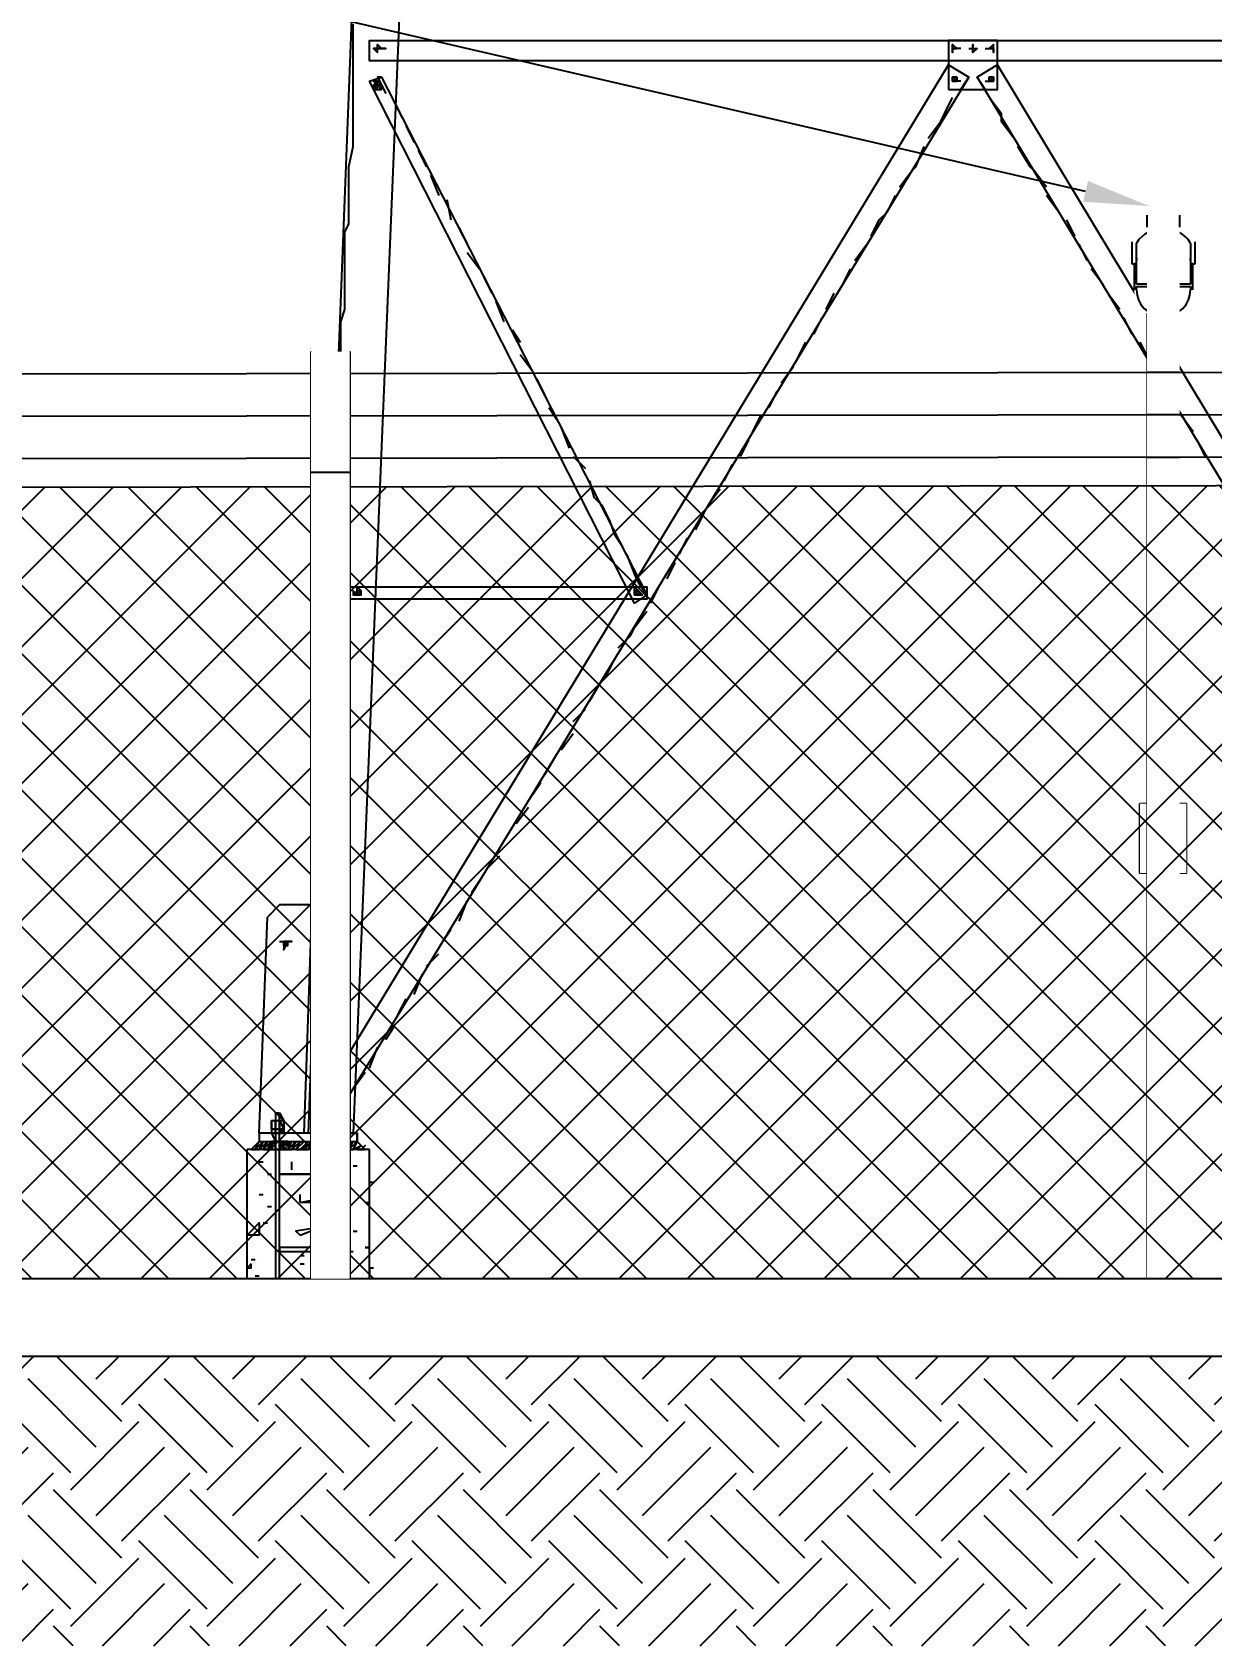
# Model space of a CAD drawing. Header units: inches. Extents: x -7660 to 802, y -193 to 3.
# Drawn here: x 296.779 to 299.832, y -164.681 to -160.504 of the extents above; entities that cross this region are included whole.
import ezdxf
from ezdxf import colors
from ezdxf.entities.mleader import LeaderData, LeaderLine
from ezdxf.math import Vec2, Vec3

# ---------------------------------------------------------------- set-up
doc = ezdxf.new("R2010")
doc.units = ezdxf.units.IN
doc.header["$MEASUREMENT"] = 0
doc.set_wipeout_variables(frame=1)
for name, color, linetype in [('0 A INSTALAR', 10, 'Continuous'), ('0-A INSTALAR', 10, 'Continuous'), ('CIV-EXISTENTE', 252, 'Continuous')]:
    doc.layers.add(name, color=color, linetype=linetype)
doc.styles.add('cerca', font='romans.shx', dxfattribs={"height": 1})
doc.styles.get("Standard").update_dxf_attribs({"font": 'arial.ttf'})
doc.linetypes.add('CERCA3', pattern='A,0.5,0.05,["X",cerca,S=0.1,R=0,X=-0.1,Y=-0.05],0.1', length=0.65)

# ---------------------------------------------------------------- blocks, each defined once
blk = doc.blocks.new('EV corte baixo')
at = {"linetype": 'Continuous', "lineweight": -3}
for points in [[(42783.1527, 9149.4758), (42783.1421, 9149.4863), (42783.1421, 9149.4758)], [(42783.1527, 9149.4863), (42783.1527, 9149.4758), (42783.1421, 9149.4863)]]:
    blk.add_hatch(color=256, dxfattribs=at).paths.add_polyline_path(points)
for points in [[(42783.216, 9149.0534), (42783.216, 9149.254), (42783.2266, 9149.2752), (42783.2266, 9149.4019), (42783.2371, 9149.4335), (42783.2371, 9149.6447), (42783.2371, 9149.6975), (42783.2371, 9149.7925), (42783.2477, 9149.8453), (42783.2477, 9150.0142), (42783.2582, 9150.067), (42783.2582, 9150.162), (42783.2688, 9150.2148), (42783.2688, 9150.3838), (42783.2688, 9150.4365), (42783.2688, 9150.5316), (42783.2793, 9150.5738), (42783.2793, 9150.6794), (42783.2899, 9150.7322), (42783.2899, 9150.9539), (42783.2899, 9150.975), (42783.2899, 9151.0911), (42783.3005, 9151.1228), (42783.3005, 9151.3234), (42783.311, 9151.3445), (42783.311, 9151.4924), (42783.3216, 9151.5451), (42783.3216, 9151.7141), (42783.3216, 9151.7669), (42783.3216, 9151.8619)], [(42783.3849, 9153.604), (42783.2054, 9148.9901)], [(42783.3849, 9153.604), (42783.5116, 9153.5934), (42783.3216, 9148.9901)], [(42783.3638, 9151.8197), (42786.4784, 9151.8197), (42786.4784, 9151.7669), (42783.3638, 9151.7669), (42783.3638, 9151.8197), (42786.4784, 9151.8197)], [(42783.406, 9151.7985), (42783.3744, 9151.7985), (42783.3849, 9151.788), (42783.3849, 9151.8091), (42783.3955, 9151.7985), (42783.3955, 9151.7985), (42783.3849, 9151.7985), (42783.3955, 9151.7985), (42783.3849, 9151.7985), (42783.3849, 9151.7985), (42783.3955, 9151.7985), (42783.3849, 9151.7985), (42783.406, 9151.7985), (42783.3955, 9151.7985), (42783.3849, 9151.7985), (42783.3744, 9151.7985), (42783.406, 9151.7985)], [(42784.8631, 9151.693), (42784.9898, 9151.693), (42784.9898, 9151.8197), (42784.8631, 9151.8197), (42784.8631, 9151.693)], [(42784.8947, 9151.7985), (42784.8736, 9151.7985), (42784.8736, 9151.788), (42784.8736, 9151.8091), (42784.8842, 9151.7985), (42784.8842, 9151.7985), (42784.8736, 9151.7985), (42784.8736, 9151.7985), (42784.8736, 9151.7985), (42784.8736, 9151.7985), (42784.8842, 9151.7985), (42784.8842, 9151.7985), (42784.8736, 9151.7985), (42784.8736, 9151.7985), (42784.8842, 9151.7985)], [(42784.9158, 9151.7985), (42784.937, 9151.7985), (42784.9264, 9151.788), (42784.9264, 9151.8091), (42784.9264, 9151.7985), (42784.9264, 9151.7985), (42784.9264, 9151.7985), (42784.9264, 9151.7985), (42784.9264, 9151.7985), (42784.9264, 9151.7985), (42784.9264, 9151.7985), (42784.9264, 9151.7985), (42784.9264, 9151.7985), (42784.9264, 9151.7985), (42784.9264, 9151.7985), (42784.9264, 9151.7985), (42784.9264, 9151.7985), (42784.9264, 9151.7985)], [(42784.9581, 9151.7985), (42784.9792, 9151.7985), (42784.9792, 9151.788), (42784.9792, 9151.8091), (42784.9686, 9151.7985), (42784.9686, 9151.7985), (42784.9792, 9151.7985), (42784.9686, 9151.7985), (42784.9792, 9151.7985), (42784.9792, 9151.7985), (42784.9792, 9151.7985), (42784.9792, 9151.7985), (42784.9686, 9151.7985), (42784.9792, 9151.7985), (42784.9686, 9151.7985), (42784.9686, 9151.7985), (42784.9792, 9151.7985), (42784.9792, 9151.7985), (42784.9686, 9151.7985)], [(42783.2371, 9149.0746), (42784.8631, 9151.7563), (42784.9158, 9151.7246), (42783.2899, 9149.0534), (42783.2371, 9149.0746)], [(42786.6051, 9149.0746), (42784.9898, 9151.7563), (42784.937, 9151.7246), (42786.5523, 9149.0534), (42786.6051, 9149.0746)], [(42783.3955, 9151.7246), (42784.0818, 9150.3838), (42784.0501, 9150.3626), (42783.3638, 9151.7141), (42783.3955, 9151.7246), (42783.3849, 9151.7246), (42783.406, 9151.6824)], [(42783.3955, 9151.7035), (42783.3744, 9151.7035), (42783.3849, 9151.693), (42783.3849, 9151.7141), (42783.3955, 9151.7035), (42783.3849, 9151.7035), (42783.3849, 9151.7141), (42783.3744, 9151.7141), (42783.3849, 9151.7035), (42783.3744, 9151.7035), (42783.3744, 9151.693), (42783.3744, 9151.7035), (42783.3849, 9151.693), (42783.3744, 9151.693), (42783.3849, 9151.693), (42783.3849, 9151.7035), (42783.3955, 9151.693), (42783.3955, 9151.7035), (42783.3849, 9151.7141), (42783.3744, 9151.7035), (42783.3744, 9151.693), (42783.3955, 9151.693), (42783.3955, 9151.7035)], [(42784.8947, 9151.7141), (42784.8736, 9151.7141), (42784.8736, 9151.7141), (42784.8736, 9151.7246), (42784.8842, 9151.7246), (42784.8842, 9151.7141), (42784.8736, 9151.7246), (42784.8736, 9151.7141), (42784.8736, 9151.7246), (42784.8736, 9151.7141), (42784.8736, 9151.7141), (42784.8842, 9151.7141), (42784.8842, 9151.7246), (42784.8736, 9151.7246), (42784.8736, 9151.7141), (42784.8736, 9151.7141), (42784.8842, 9151.7141), (42784.8842, 9151.7141)], [(42784.8947, 9151.693), (42784.9158, 9151.7246)], [(42784.9581, 9151.693), (42784.937, 9151.7246)], [(42784.9581, 9151.7141), (42784.9792, 9151.7141), (42784.9792, 9151.7141), (42784.9792, 9151.7246), (42784.9686, 9151.7246), (42784.9686, 9151.7141), (42784.9792, 9151.7246), (42784.9686, 9151.7246), (42784.9792, 9151.7246), (42784.9792, 9151.7141), (42784.9792, 9151.7246), (42784.9792, 9151.7141), (42784.9686, 9151.7141), (42784.9792, 9151.7141), (42784.9686, 9151.7141), (42784.9686, 9151.7246), (42784.9792, 9151.7246), (42784.9792, 9151.7141), (42784.9686, 9151.7141), (42784.9686, 9151.7141)], [(42784.8103, 9151.5663), (42784.8419, 9151.6085), (42784.8525, 9151.6296), (42784.8736, 9151.6718)], [(42785.032, 9151.5663), (42785.0003, 9151.6085), (42785.0003, 9151.6296), (42784.9686, 9151.6718)], [(42783.4272, 9151.6613), (42783.4483, 9151.6191)], [(42783.4588, 9151.5979), (42783.48, 9151.5557)], [(42784.7364, 9151.4396), (42784.768, 9151.4818), (42784.7786, 9151.4924), (42784.7997, 9151.5451)], [(42785.1165, 9151.4396), (42785.0848, 9151.4818), (42785.0742, 9151.4924), (42785.0425, 9151.5451)], [(42783.4905, 9151.5346), (42783.5116, 9151.4924)], [(42783.5222, 9151.4712), (42783.5433, 9151.4184)], [(42783.5644, 9151.4079), (42783.575, 9151.3551)], [(42784.6625, 9151.3129), (42784.6836, 9151.3551), (42784.7047, 9151.3762), (42784.7258, 9151.4184)], [(42785.1481, 9151.3762), (42785.1165, 9151.4184)], [(42785.1904, 9151.3129), (42785.1692, 9151.3551)], [(42783.5961, 9151.334), (42783.6172, 9151.2918)], [(42783.6172, 9151.2706), (42783.6489, 9151.2284)], [(42784.6202, 9151.2495), (42784.6519, 9151.2918)], [(42785.222, 9151.2495), (42785.2009, 9151.2918)], [(42784.5885, 9151.1862), (42784.6097, 9151.2284)], [(42785.2643, 9151.1862), (42785.2326, 9151.2284)], [(42783.6594, 9151.2073), (42783.6806, 9151.1651)], [(42783.6911, 9151.1439), (42783.7122, 9151.0911)], [(42784.5463, 9151.1228), (42784.5674, 9151.1651)], [(42785.3065, 9151.1228), (42785.2748, 9151.1651)], [(42784.5146, 9151.0595), (42784.5358, 9151.1017)], [(42785.3382, 9151.0595), (42785.3171, 9151.1017)], [(42783.7333, 9151.07), (42783.7545, 9151.0384)], [(42783.7545, 9151.0067), (42783.7861, 9150.9644)], [(42784.4724, 9150.9961), (42784.4935, 9151.0384)], [(42785.3804, 9150.9961), (42785.3593, 9151.0384)], [(42784.4302, 9150.9328), (42784.4619, 9150.975)], [(42785.4121, 9150.9328), (42785.391, 9150.975)], [(42783.7967, 9150.9433), (42783.8178, 9150.9011)], [(42784.3985, 9150.8694), (42784.4196, 9150.9117)], [(42785.4543, 9150.8694), (42785.4332, 9150.9117)], [(42783.8284, 9150.8694), (42783.8495, 9150.8378)], [(42784.3563, 9150.8061), (42784.3774, 9150.8483)], [(42785.4965, 9150.8061), (42785.4649, 9150.8483)], [(42783.86, 9150.8166), (42783.8812, 9150.7638)], [(42784.3246, 9150.7427), (42784.3457, 9150.785)], [(42785.5282, 9150.7427), (42785.5071, 9150.785)], [(42783.8917, 9150.7427), (42783.9234, 9150.7111)], [(42784.2824, 9150.6794), (42784.3035, 9150.7216)], [(42783.9339, 9150.6794), (42783.9445, 9150.6371), (42783.9656, 9150.616), (42783.9867, 9150.5738), (42783.9973, 9150.5421), (42784.0184, 9150.5105)], [(42784.2401, 9150.616), (42784.2718, 9150.6583)], [(42784.2085, 9150.5527), (42784.2296, 9150.5949)], [(42784.1662, 9150.4893), (42784.1873, 9150.5316)], [(42784.029, 9150.4893), (42784.0501, 9150.4365), (42784.0606, 9150.4154), (42784.0818, 9150.3838)], [(42784.1346, 9150.426), (42784.1557, 9150.4682)], [(42783.311, 9150.4049), (42784.0818, 9150.4049), (42784.0818, 9150.3732), (42783.311, 9150.3732), (42783.311, 9150.4049), (42783.311, 9150.4049), (42784.0818, 9150.4049)], [(42783.3427, 9150.3838), (42783.3216, 9150.3838), (42783.3321, 9150.3838), (42783.3321, 9150.4049), (42783.3427, 9150.3943), (42783.3321, 9150.3838), (42783.3321, 9150.3943), (42783.3321, 9150.3838), (42783.3216, 9150.3943), (42783.3216, 9150.3838), (42783.3427, 9150.3838), (42783.3427, 9150.3943), (42783.3321, 9150.3943), (42783.3216, 9150.3838), (42783.3427, 9150.3838)], [(42784.0501, 9150.3838), (42784.0712, 9150.3838), (42784.0501, 9150.3838), (42784.0501, 9150.4049), (42784.0606, 9150.3943), (42784.0606, 9150.3838), (42784.0501, 9150.3943), (42784.0606, 9150.3943), (42784.0501, 9150.3943), (42784.0501, 9150.3838), (42784.0501, 9150.3943), (42784.0501, 9150.3838), (42784.0606, 9150.3838), (42784.0501, 9150.3838), (42784.0712, 9150.3838), (42784.0606, 9150.3943), (42784.0501, 9150.3943), (42784.0501, 9150.3838), (42784.0712, 9150.3838)], [(42784.0923, 9150.3626), (42784.1134, 9150.4049)], [(42784.0079, 9150.2465), (42784.0395, 9150.2782), (42784.0501, 9150.2993), (42784.0818, 9150.3415)], [(42783.9339, 9150.1092), (42783.9656, 9150.162), (42783.9762, 9150.1726), (42783.9973, 9150.2148)], [(42783.8917, 9150.0565), (42783.9234, 9150.0881)], [(42783.86, 9149.9825), (42783.8917, 9150.0248)], [(42783.8178, 9149.9192), (42783.8495, 9149.972)], [(42783.7861, 9149.8664), (42783.8073, 9149.8981)], [(42783.7439, 9149.7925), (42783.7756, 9149.8347)], [(42783.7017, 9149.7292), (42783.7333, 9149.7819)], [(42783.67, 9149.6764), (42783.7017, 9149.708)], [(42783.6278, 9149.613), (42783.6489, 9149.6447)], [(42783.2266, 9149.5813), (42783.2054, 9148.9901), (42783.0787, 9148.9901), (42783.0999, 9149.5497)], [(42783.1315, 9149.5813), (42783.0999, 9149.5497)], [(42783.1949, 9148.9901), (42783.216, 9149.5813), (42783.2266, 9149.5813), (42783.1315, 9149.5813)], [(42783.5961, 9149.5391), (42783.6172, 9149.5919)], [(42783.5539, 9149.4863), (42783.575, 9149.518)], [(42783.1315, 9149.4863), (42783.1632, 9149.4863), (42783.1421, 9149.4863), (42783.1421, 9149.4652), (42783.1527, 9149.4863), (42783.1527, 9149.4863), (42783.1421, 9149.4863), (42783.1421, 9149.4758), (42783.1527, 9149.4758), (42783.1527, 9149.4863)], [(42783.1421, 9149.4863), (42783.1421, 9149.4863), (42783.1421, 9149.4863)], [(42783.1421, 9149.4863), (42783.1421, 9149.4863), (42783.1421, 9149.4863)], [(42783.1421, 9149.4863), (42783.1421, 9149.4758), (42783.1421, 9149.4863)], [(42783.1421, 9149.4758), (42783.1421, 9149.4863), (42783.1421, 9149.4758)], [(42783.1421, 9149.4758), (42783.1527, 9149.4758), (42783.1421, 9149.4863), (42783.1421, 9149.4758)], [(42783.1527, 9149.4758), (42783.1527, 9149.4863), (42783.1421, 9149.4863), (42783.1527, 9149.4758)], [(42783.5116, 9149.423), (42783.5433, 9149.4546)], [(42783.48, 9149.3491), (42783.5011, 9149.4019)], [(42783.4377, 9149.2963), (42783.4588, 9149.3385)], [(42783.406, 9149.2329), (42783.4272, 9149.2646)], [(42783.3638, 9149.159), (42783.3849, 9149.2118)], [(42783.3216, 9149.1062), (42783.3533, 9149.1485)], [(42783.2899, 9149.0746), (42783.2688, 9149.0746), (42783.2793, 9149.0957), (42783.2793, 9149.0746), (42783.2899, 9149.0746), (42783.2793, 9149.0851), (42783.2899, 9149.0851), (42783.2793, 9149.0851), (42783.2793, 9149.0746), (42783.2688, 9149.0746), (42783.2899, 9149.0746), (42783.2899, 9149.0851), (42783.2793, 9149.0851), (42783.2688, 9149.0746), (42783.2793, 9149.0746), (42783.2793, 9149.0746), (42783.2899, 9149.0746)], [(42783.2688, 9149.0746), (42783.2899, 9149.0746), (42783.2793, 9149.0957), (42783.2793, 9149.0746), (42783.2899, 9149.0746), (42783.2793, 9149.0851), (42783.2899, 9149.0851), (42783.2793, 9149.0851), (42783.2793, 9149.0746), (42783.2688, 9149.0746), (42783.2899, 9149.0746), (42783.2899, 9149.0851), (42783.2793, 9149.0851), (42783.2688, 9149.0746), (42783.2793, 9149.0746), (42783.2793, 9149.0746), (42783.2899, 9149.0746)], [(42783.1315, 9149.0429), (42783.1421, 9149.0218), (42783.121, 9149.0218), (42783.121, 9149.0006), (42783.1315, 9149.0006), (42783.1315, 9149.0218), (42783.121, 9149.0218), (42783.121, 9149.0006), (42783.1315, 9149.0006), (42783.1315, 9149.0218), (42783.1421, 9149.0006), (42783.121, 9149.0006), (42783.1421, 9149.0006), (42783.1315, 9148.9901), (42783.121, 9148.9901), (42783.121, 9149.0006), (42783.1315, 9149.0006), (42783.121, 9149.0006), (42783.121, 9148.9901), (42783.1315, 9148.9901), (42783.1315, 9149.0006), (42783.1421, 9148.9901), (42783.121, 9148.9901)], [(42783.121, 9149.0429), (42783.121, 9148.5361), (42783.1315, 9148.5361), (42783.1315, 9149.0429)], [(42783.121, 9149.0429), (42783.1315, 9149.0429)], [(42783.2899, 9149.0429), (42783.2899, 9149.0218), (42783.2688, 9149.0218)], [(42783.2899, 9149.0429), (42783.2899, 9148.5361), (42783.2688, 9148.5361), (42783.2688, 9149.0429)], [(42783.3005, 9148.9901), (42783.2899, 9148.9901), (42783.2899, 9149.0429), (42783.2688, 9149.0429), (42783.2688, 9148.9901)], [(42783.2688, 9149.0429), (42783.2899, 9149.0429)], [(42783.2688, 9148.9901), (42783.2899, 9148.9901), (42783.2899, 9149.0429), (42783.2688, 9149.0429), (42783.2688, 9148.9901)], [(42783.311, 9149.0746), (42783.2899, 9149.0534)], [(42783.1104, 9149.0006), (42783.1104, 9149.0218), (42783.1104, 9148.9901), (42783.121, 9148.969), (42783.1104, 9148.969), (42783.1104, 9148.9479), (42783.121, 9148.9479)], [(42783.121, 9149.0006), (42783.1104, 9149.0006), (42783.121, 9149.0006), (42783.121, 9149.0218), (42783.1104, 9149.0218), (42783.1104, 9148.9901), (42783.121, 9148.9901), (42783.121, 9149.0006), (42783.1104, 9149.0006)], [(42783.1421, 9149.0006), (42783.1315, 9149.0006), (42783.1421, 9149.0006), (42783.1421, 9149.0218), (42783.1315, 9149.0218), (42783.1315, 9148.9901), (42783.1421, 9148.9901), (42783.1421, 9149.0006), (42783.1315, 9149.0006), (42783.1421, 9148.9901), (42783.1104, 9148.9901), (42783.1421, 9148.9901)], [(42783.1421, 9149.0006), (42783.1421, 9149.0218), (42783.1421, 9148.9901)], [(42783.216, 9149.0323), (42783.216, 9148.9901)], [(42783.2688, 9149.0006), (42783.2688, 9149.0218), (42783.2688, 9148.9901), (42783.2688, 9149.0006), (42783.2688, 9148.9901), (42783.2899, 9148.9901), (42783.2371, 9148.9901)], [(42783.2688, 9149.0006), (42783.2688, 9149.0218), (42783.2688, 9148.9901)], [(42783.2899, 9149.0218), (42783.2899, 9149.0218), (42783.2688, 9149.0218), (42783.2899, 9149.0218), (42783.2899, 9149.0006), (42783.2688, 9149.0006), (42783.2688, 9149.0218), (42783.2899, 9149.0218), (42783.2899, 9149.0006), (42783.2688, 9149.0006), (42783.2899, 9149.0006), (42783.2899, 9148.9901), (42783.2899, 9148.9901), (42783.2688, 9148.9901)], [(42783.2899, 9149.0006), (42783.2899, 9149.0006), (42783.2688, 9149.0006)], [(42783.2899, 9149.0006), (42783.2688, 9149.0006), (42783.2899, 9149.0006), (42783.2899, 9148.9901), (42783.2688, 9148.9901), (42783.2688, 9149.0006), (42783.2899, 9149.0006), (42783.2899, 9148.9901), (42783.2688, 9148.9901)], [(42783.0576, 9148.9479), (42783.0787, 9148.969), (42783.0787, 9148.969), (42783.0576, 9148.9479), (42783.0682, 9148.9479), (42783.0787, 9148.969), (42783.0893, 9148.969), (42783.0682, 9148.9479), (42783.0787, 9148.9479), (42783.0893, 9148.969), (42783.0787, 9148.9479), (42783.0999, 9148.969), (42783.0787, 9148.9479), (42783.0999, 9148.969), (42783.0893, 9148.9479), (42783.0999, 9148.969), (42783.1104, 9148.969), (42783.0893, 9148.9479), (42783.0999, 9148.9479), (42783.1104, 9148.969), (42783.121, 9148.969), (42783.0999, 9148.9479), (42783.0999, 9148.9479), (42783.1104, 9148.9584), (42783.121, 9148.969), (42783.121, 9148.969), (42783.1104, 9148.9584), (42783.0999, 9148.9479), (42783.121, 9148.969), (42783.1104, 9148.9584), (42783.0999, 9148.9479), (42783.1104, 9148.9479)], [(42783.0787, 9148.969), (42783.0576, 9148.9479)], [(42783.216, 9148.9901), (42783.3321, 9148.9901), (42783.3321, 9148.969), (42783.3321, 9148.9901), (42783.0787, 9148.9901), (42783.0787, 9148.969), (42783.3321, 9148.969)], [(42783.1104, 9148.9479), (42783.1104, 9148.969)], [(42783.1421, 9148.9479), (42783.121, 9148.9479), (42783.1421, 9148.9479), (42783.1315, 9148.969), (42783.121, 9148.969), (42783.121, 9148.9479), (42783.1315, 9148.9479), (42783.121, 9148.9479), (42783.121, 9148.969), (42783.1315, 9148.969), (42783.1315, 9148.9479), (42783.1421, 9148.969), (42783.121, 9148.969)], [(42783.1421, 9148.969), (42783.1315, 9148.969), (42783.1315, 9148.9479), (42783.1421, 9148.9479)], [(42783.1315, 9148.969), (42783.1421, 9148.969), (42783.1421, 9148.969), (42783.1421, 9148.969), (42783.1421, 9148.969), (42783.1421, 9148.969), (42783.1527, 9148.969), (42783.1421, 9148.969), (42783.1421, 9148.9584), (42783.1527, 9148.969), (42783.1632, 9148.969), (42783.1421, 9148.9584), (42783.1632, 9148.969)], [(42783.1421, 9148.9479), (42783.1421, 9148.969)], [(42783.1421, 9148.9479), (42783.1632, 9148.969), (42783.1632, 9148.969), (42783.1421, 9148.9479), (42783.1527, 9148.9479), (42783.1632, 9148.969), (42783.1738, 9148.969), (42783.1527, 9148.9479), (42783.1632, 9148.9479), (42783.1738, 9148.969), (42783.1632, 9148.9479), (42783.1843, 9148.969), (42783.1632, 9148.9479), (42783.1843, 9148.969), (42783.1738, 9148.9479), (42783.1949, 9148.969), (42783.1738, 9148.9479), (42783.1843, 9148.9479), (42783.2054, 9148.969), (42783.1843, 9148.9479), (42783.1843, 9148.9479), (42783.2054, 9148.969), (42783.216, 9148.969), (42783.1843, 9148.9479), (42783.1949, 9148.9479), (42783.216, 9148.969), (42783.216, 9148.969), (42783.1949, 9148.9479), (42783.2054, 9148.9479), (42783.216, 9148.969), (42783.2054, 9148.9479), (42783.2266, 9148.969), (42783.216, 9148.9479), (42783.2371, 9148.969), (42783.216, 9148.9479), (42783.2371, 9148.969), (42783.2371, 9148.969), (42783.216, 9148.9479), (42783.2266, 9148.9479), (42783.2371, 9148.969), (42783.2477, 9148.969), (42783.2266, 9148.9479), (42783.2371, 9148.9479), (42783.2477, 9148.969), (42783.2371, 9148.9479), (42783.2582, 9148.969), (42783.2371, 9148.9479), (42783.2688, 9148.969), (42783.2477, 9148.9479), (42783.2688, 9148.969), (42783.2688, 9148.969), (42783.2688, 9148.9584), (42783.2477, 9148.9479), (42783.2688, 9148.969), (42783.2688, 9148.9584), (42783.2582, 9148.9479), (42783.2688, 9148.9479)], [(42783.2371, 9148.9901), (42783.3005, 9148.9901)], [(42783.3005, 9148.9901), (42783.2371, 9148.9901)], [(42783.3005, 9148.9901), (42783.2688, 9148.9901)], [(42783.2688, 9148.969), (42783.2688, 9148.9479)], [(42783.2688, 9148.969), (42783.2688, 9148.9479)], [(42783.2899, 9148.9479), (42783.2688, 9148.9479), (42783.2899, 9148.9479), (42783.2899, 9148.969), (42783.2688, 9148.969), (42783.2899, 9148.9479), (42783.2899, 9148.9479), (42783.2688, 9148.9479), (42783.2899, 9148.9479), (42783.2899, 9148.969), (42783.2688, 9148.969), (42783.2688, 9148.9479), (42783.2899, 9148.9479), (42783.2899, 9148.969), (42783.2688, 9148.969)], [(42783.2899, 9148.969), (42783.2899, 9148.969), (42783.2899, 9148.969), (42783.2899, 9148.969), (42783.2899, 9148.969), (42783.2899, 9148.969), (42783.2899, 9148.9584), (42783.3005, 9148.969), (42783.2899, 9148.9584), (42783.3005, 9148.969)], [(42783.2899, 9148.9479), (42783.2899, 9148.9479), (42783.311, 9148.969), (42783.2899, 9148.9479), (42783.3216, 9148.969), (42783.3005, 9148.9479), (42783.3216, 9148.969), (42783.3216, 9148.969), (42783.3005, 9148.9479), (42783.311, 9148.9479), (42783.3216, 9148.969), (42783.3321, 9148.969), (42783.311, 9148.9479), (42783.3216, 9148.9479), (42783.3321, 9148.969), (42783.3216, 9148.9479), (42783.3321, 9148.969), (42783.3216, 9148.9479), (42783.3427, 9148.9584), (42783.3321, 9148.9479), (42783.3427, 9148.9584), (42783.3321, 9148.9479), (42783.3427, 9148.9479), (42783.3533, 9148.9584), (42783.3427, 9148.9479), (42783.3533, 9148.9479)], [(42783.3005, 9148.9901), (42783.311, 9148.9901)], [(42783.3533, 9148.9479), (42783.3321, 9148.969)], [(42783.3638, 9148.9479), (42783.0471, 9148.9479)], [(42783.0471, 9148.4833), (42783.0471, 9148.9479)], [(42783.0787, 9148.9162), (42783.0893, 9148.9162)], [(42783.0999, 9148.9479), (42783.1104, 9148.9479)], [(42783.1632, 9148.8951), (42783.1632, 9148.9162)], [(42783.2477, 9148.9267), (42783.2582, 9148.9267)], [(42783.2899, 9148.9162), (42783.2899, 9148.9267), (42783.2899, 9148.9162), (42783.2899, 9148.9267), (42783.3005, 9148.9162)], [(42783.3638, 9148.4411), (42783.3638, 9148.9479)], [(42783.0999, 9148.8845), (42783.1104, 9148.8845)], [(42783.1315, 9148.8845), (42783.2688, 9148.8845), (42783.2688, 9148.8845), (42783.1315, 9148.8845), (42783.1315, 9148.8845)], [(42783.3216, 9148.9056), (42783.3321, 9148.9056)], [(42783.0787, 9148.8317), (42783.0893, 9148.8317)], [(42783.1843, 9148.8106), (42783.1843, 9148.8317)], [(42783.2477, 9148.8423), (42783.2582, 9148.8423)], [(42783.3638, 9148.8634), (42783.3744, 9148.8634)], [(42783.0999, 9148.8), (42783.1104, 9148.8)], [(42783.1843, 9148.8106), (42783.2371, 9148.8212), (42783.2371, 9148.8106), (42783.1843, 9148.8106)], [(42783.2371, 9148.8106), (42783.2371, 9148.8212)], [(42783.2371, 9148.8106), (42783.2371, 9148.8106)], [(42783.3533, 9148.8106), (42783.3638, 9148.8106)], [(42783.0471, 9148.7261), (42783.0787, 9148.7578), (42783.0787, 9148.7261), (42783.0471, 9148.7261)], [(42783.0787, 9148.7473), (42783.0787, 9148.7473)], [(42783.0893, 9148.7578), (42783.0999, 9148.7578)], [(42783.2371, 9148.7473), (42783.1738, 9148.7367), (42783.1843, 9148.7261), (42783.1738, 9148.7367)], [(42783.1843, 9148.7261), (42783.2371, 9148.7473)], [(42783.2371, 9148.7578), (42783.2477, 9148.7578)], [(42783.3216, 9148.7367), (42783.3321, 9148.7367)], [(42783.0576, 9148.6628), (42783.0682, 9148.6628)], [(42783.0787, 9148.6628), (42783.0787, 9148.6628)], [(42783.1315, 9148.6839), (42783.2688, 9148.6839), (42783.2688, 9148.6945), (42783.1315, 9148.6945), (42783.1315, 9148.6839)], [(42783.1843, 9148.6733), (42783.1949, 9148.6733)], [(42783.2371, 9148.6839), (42783.2477, 9148.6839)], [(42783.311, 9148.6839), (42783.3216, 9148.6839)], [(42783.3533, 9148.6945), (42783.3638, 9148.6945), (42783.3638, 9148.6945), (42783.3533, 9148.6945)], [(42783.0576, 9148.6522), (42783.0471, 9148.6417), (42783.0576, 9148.6417), (42783.0576, 9148.6522)], [(42783.0471, 9148.6417), (42783.0471, 9148.6417)], [(42783.0682, 9148.6206), (42783.0787, 9148.6206)], [(42783.1843, 9148.6522), (42783.1949, 9148.6522)], [(42783.2582, 9148.6417), (42783.2688, 9148.6417)], [(42783.2688, 9148.6311), (42783.2688, 9148.6206)], [(42783.3216, 9148.6417), (42783.3216, 9148.6417)], [(42783.3638, 9148.6417), (42783.3638, 9148.6206)], [(42783.3638, 9148.6417), (42783.3744, 9148.6417)], [(42783.0787, 9148.5889), (42783.0787, 9148.5889)], [(42783.1632, 9148.5361), (42783.121, 9148.5361), (42783.121, 9148.5467), (42783.121, 9148.5361), (42783.1315, 9148.5361), (42783.121, 9148.5467), (42783.121, 9148.5783), (42783.121, 9148.5361), (42783.1632, 9148.5361)], [(42783.216, 9148.5361), (42783.2477, 9148.5361), (42783.2477, 9148.5783), (42783.2477, 9148.5678), (42783.2477, 9148.5783), (42783.2477, 9148.5361), (42783.216, 9148.5361)], [(42783.2371, 9148.5994), (42783.2371, 9148.5994)], [(42783.0893, 9148.5678), (42783.0999, 9148.5678)], [(42783.121, 9148.5361), (42783.1315, 9148.5361)], [(42783.1632, 9148.5361), (42783.1632, 9148.5361)], [(42783.2582, 9148.5467), (42783.2688, 9148.5467)], [(42783.2688, 9148.5361), (42783.2899, 9148.5361)], [(42783.3533, 9148.5678), (42783.3533, 9148.5678)], [(42783.3533, 9148.5361), (42783.3638, 9148.5361)], [(42783.3638, 9148.5467), (42783.3744, 9148.5467)], [(42783.0682, 9148.5044), (42783.0787, 9148.5044)], [(42783.1843, 9148.5255), (42783.1843, 9148.5255)], [(42783.2371, 9148.515), (42783.2371, 9148.515)], [(42783.026, 9148.4833), (42783.1104, 9148.4727), (42783.2371, 9148.4727), (42783.2793, 9148.4516), (42783.3216, 9148.4516), (42783.406, 9148.4411)], [(42783.2899, 9148.4622), (42783.2688, 9148.4727)], [(42783.311, 9148.4516), (42783.3005, 9148.4516), (42783.3005, 9148.4622), (42783.3216, 9148.4727), (42783.3216, 9148.4516), (42783.3005, 9148.4622)], [(42783.3216, 9148.4727), (42783.3216, 9148.4516)], [(42783.311, 9148.4516), (42783.311, 9148.4516)], [(42783.3533, 9148.4516), (42783.3638, 9148.4516)]]:
    blk.add_lwpolyline(points, dxfattribs=at)
blk = doc.blocks.new('LUM')
blk.add_line((39181.6, -6077.7), (39065.4, -6077.7))
at = {"color": 0}
blk.add_wipeout([(39023.4, -8424.4), (39023.4, -8434.4), (39223.4, -8434.4), (39223.4, -8424.4)], dxfattribs=at)
blk.add_line((39088.1, -8424.4), (39158.6, -8424.4), dxfattribs=at)
blk.add_wipeout([(39055.4, -6030), (39058.2, -6025.2), (39061.4, -6020.7), (39064.9, -6016.5), (39068.7, -6012.5), (39072.8, -6008.8), (39077.1, -6005.3), (39081.7, -6002.2), (39086.4, -5999.4), (39091.4, -5997), (39096.5, -5994.9), (39101.7, -5993.2), (39107, -5991.8), (39112.5, -5990.9), (39118, -5990.3), (39123.5, -5990.1), (39129, -5990.3), (39134.5, -5990.9), (39139.9, -5991.8), (39145.2, -5993.2), (39150.5, -5994.9), (39155.6, -5997), (39160.5, -5999.4), (39165.3, -6002.2), (39169.8, -6005.3), (39174.1, -6008.8), (39178.2, -6012.5), (39182, -6016.5), (39185.5, -6020.7), (39188.7, -6025.2), (39191.6, -6030), (39191.6, -6077.7), (39186.6, -6077.7), (39186.6, -6133.5), (39186.2, -6140.1), (39185.2, -6146.6), (39183.5, -6153), (39181.1, -6159.1), (39178.1, -6165), (39174.5, -6170.5), (39170.4, -6175.7), (39165.7, -6180.4), (39160.6, -6184.5), (39155, -6188.1), (39149.1, -6191.1), (39143, -6193.5), (39136.6, -6195.2), (39130.1, -6196.2), (39123.5, -6196.6), (39116.9, -6196.2), (39110.4, -6195.2), (39104, -6193.5), (39097.8, -6191.1), (39091.9, -6188.1), (39086.4, -6184.5), (39081.2, -6180.4), (39076.6, -6175.7), (39072.4, -6170.5), (39068.8, -6165), (39065.8, -6159.1), (39063.5, -6153), (39061.7, -6146.6), (39060.7, -6140.1), (39060.4, -6133.5), (39060.4, -6077.7), (39055.4, -6077.7)], dxfattribs=at)
for p, q in [((39121, -6000.1), (39121, -6065.2)), ((39126, -6065.2), (39126, -6000.1)), ((39055.4, -6030), (39055.4, -6077.7)), ((39065.4, -6077.7), (39065.4, -6032.7)), ((39181.6, -6032.7), (39181.6, -6077.7)), ((39191.6, -6077.7), (39191.6, -6030)), ((39055.4, -6077.7), (39065.4, -6077.7)), ((39065.4, -6077.7), (39060.4, -6077.7)), ((39060.4, -6077.7), (39060.4, -6133.5)), ((39065.4, -6065.2), (39065.4, -6070.2)), ((39065.4, -6121.4), (39065.4, -6077.7)), ((39121, -6070.2), (39121, -6121.4)), ((39126, -6121.4), (39126, -6070.2)), ((39181.6, -6070.2), (39181.6, -6065.2)), ((39186.6, -6077.7), (39181.6, -6077.7)), ((39181.6, -6077.7), (39181.6, -6121.4)), ((39181.6, -6077.7), (39186.6, -6077.7)), ((39186.6, -6133.5), (39186.6, -6077.7)), ((39186.6, -6077.7), (39191.6, -6077.7)), ((39121, -6121.4), (39065.4, -6121.4)), ((39065.4, -6133.5), (39065.4, -6126.4)), ((39065.4, -6126.4), (39121, -6126.4)), ((39121, -6126.4), (39121, -6191.5)), ((39181.6, -6121.4), (39126, -6121.4)), ((39126, -6126.4), (39181.6, -6126.4)), ((39126, -6191.5), (39126, -6126.4)), ((39181.6, -6126.4), (39181.6, -6133.5)), ((39088.1, -6185.7), (39088.1, -8424.4))]:
    blk.add_line(p, q, dxfattribs=at)
for centre, radius, start, end in [((39123.5, -6068.2), 68.1, 31.4433, 148.5567), ((39123.5, -6133.5), 58.1, 180, 267.5338), ((39123.5, -6133.5), 58.1, 272.4662, 0)]:
    blk.add_arc(centre, radius, start, end, dxfattribs=at)
blk.add_wipeout([(39088.1, -5966.7), (39089.1, -5961), (39091, -5955.5), (39093.8, -5950.3), (39097.4, -5945.7), (39101.7, -5941.8), (39106.6, -5938.6), (39111.9, -5936.3), (39117.6, -5934.8), (39123.4, -5934.4), (39129.2, -5934.8), (39134.8, -5936.3), (39140.2, -5938.6), (39145.1, -5941.8), (39149.4, -5945.7), (39153, -5950.3), (39155.7, -5955.5), (39157.6, -5961), (39158.6, -5966.7), (39158.6, -8424.4), (39088.1, -8424.4)], dxfattribs=at)
for p, q in [((39088.1, -5998.5), (39088.1, -5972.6)), ((39158.6, -5998.4), (39158.6, -5972.6))]:
    blk.add_line(p, q, dxfattribs=at)
blk = doc.blocks.new('A$C39AE7A5E')
at = {"ltscale": 0.8}
for points in [[(0.1058, 2.5708), (0.3214, 2.5708), (0.3214, 2.2473), (0.1058, 2.2473), (0.1058, 2.5708)], [(0.1396, 0.3334), (0.0635, 0.0216)], [(0.2041, 0.0216), (0.2041, 0.3334), (0.2257, 0.3334), (0.2257, 0.0216)], [(0.29, 0.3289), (0.3677, 0.0216)]]:
    blk.add_lwpolyline(points, dxfattribs=at)
blk.add_wipeout([(0.1058, 2.5708), (0.3214, 2.5708), (0.3214, 2.2473), (0.1058, 2.2473)], dxfattribs=at)
for p, q in [((0.1597, 2.5336), (0.1597, 2.2925)), ((0.2675, 2.5336), (0.2675, 2.2925))]:
    blk.add_line(p, q, dxfattribs=at)
for points in [[(0.1597, 2.5336), (0.2675, 2.5336)], [(0.2253, 2.437), (0.2018, 2.437)], [(0.2018, 2.437), (0.2018, 2.3891)], [(0.2253, 2.437), (0.2253, 2.437)], [(0.2253, 2.437), (0.2253, 2.3891)], [(0.2253, 2.3891), (0.2018, 2.3891)], [(0.1597, 2.2925), (0.2675, 2.2925)]]:
    blk.add_lwpolyline(points, dxfattribs=at)
at = {"ltscale": 0.8, "xscale": 0.002156429017651275, "yscale": 0.002156429017651275, "zscale": 0.002156429017651275}
blk.add_blockref('LUM', (-84.1511, 18.1881), dxfattribs=at)
blk = doc.blocks.new('*U361')
at = {"color": 251, "linetype": 'ByBlock', "ltscale": 5, "true_color": 0x636466, "xscale": 0.4999999862923535, "yscale": 0.4999999862923535, "zscale": 0.4999999862923535, "rotation": 359.9999973035962}
blk.add_blockref('A$C39AE7A5E', (201.8889, 142.0014), dxfattribs=at)
blk = doc.blocks.new('*U359')
h = blk.add_hatch()
h.set_pattern_fill('ANSI37', color=256, angle=810, style=0)
h.set_pattern_definition([(135, (2.89365, 0), (-0.08838835, -0.08838835), []), (225, (2.89365, 0), (0.08838835, -0.08838835), [])])
h.paths.add_polyline_path([(288.5255, -110.9707), (280.557, -110.9605), (280.5569, -113.0179), (288.5255, -113.0179)])
at = {"linetype": 'CERCA3', "ltscale": 0.5}
for p, q in [((288.2777, -110.6772), (280.4565, -110.6662)), ((288.3877, -110.7872), (280.4565, -110.7762)), ((288.4977, -110.8972), (280.4566, -110.8862))]:
    blk.add_line(p, q, dxfattribs=at)
blk.add_wipeout([(288.6505, -113.2179), (280.4569, -113.2179), (280.4569, -113.0179), (288.6505, -113.0179)])
blk.add_lwpolyline([(285.4569, -110.6172), (285.4569, -113.0179), (285.5569, -113.0179), (285.5569, -110.6172)])
for points in [[(288.5255, -110.9707), (280.557, -110.9605), (280.5569, -113.0179), (288.5255, -113.0179)], [(280.4569, -113.0179), (288.6505, -113.0179), (288.6505, -113.2179), (280.4569, -113.2179)]]:
    blk.add_lwpolyline(points, close=True)
blk.add_wipeout([(285.5569, -113.0179), (285.4569, -113.0179), (285.4569, -110.6172), (285.5569, -110.6172)])
blk.add_line((285.5569, -110.9293), (285.4569, -110.9293))

msp = doc.modelspace()

# ---------------------------------------------------------------- block references
at = {"layer": '0 A INSTALAR', "lineweight": 5}
msp.add_blockref('EV corte baixo', (-42485.71205, -9312.34458), dxfattribs=at)

# ---------------------------------------------------------------- next in the draw order: block references
at = {"layer": '0 A INSTALAR', "xscale": 1.112951108592806, "yscale": 1.112951108592806, "zscale": 1.112951108592806}
msp.add_blockref('*U361', (74.89493, -321.97209), dxfattribs=at)

# ---------------------------------------------------------------- next in the draw order: hatches: boundary and pattern name
at = {"layer": 'CIV-EXISTENTE'}
h = msp.add_hatch(dxfattribs=at)
h.set_pattern_fill('EARTH', color=256, angle=45)
h.set_pattern_definition([(45, (-1740.51723, -1057.48633), (0, 0.35355339), [0.25, -0.25]), (45, (-1740.58352, -1057.42004), (0, 0.35355339), [0.25, -0.25]), (45, (-1740.64981, -1057.35374), (0, 0.35355339), [0.25, -0.25]), (135, (-1740.64981, -1057.30955), (-0.35355339, 3e-17), [0.25, -0.25]), (135, (-1740.58352, -1057.24326), (-0.35355339, 3e-17), [0.25, -0.25]), (135, (-1740.51723, -1057.17697), (-0.35355339, 3e-17), [0.25, -0.25])])
h.paths.add_polyline_path([(305.50663, -164.68145), (305.50663, -163.93145), (302.67469, -163.93145), (302.50457, -163.93145), (300.40505, -163.93145), (300.21615, -163.9341), (300.21616, -163.93145), (293.40247, -163.93145), (293.40247, -164.68145)])

# ---------------------------------------------------------------- next in the draw order: linework, layer by layer
msp.add_line((305.50663, -163.93145), (293.40247, -163.93145), dxfattribs=at)
msp.add_lwpolyline([(305.50663, -163.93145), (294.05417, -163.93145)], dxfattribs=at)

# ---------------------------------------------------------------- next in the draw order: leaders
at = {"layer": '0-A INSTALAR', "lineweight": 5}
ml = msp.add_multileader_mtext('Standard', dxfattribs=at)
ml.set_content('{\\Fromans|c0;LUMINÁRIA H=3,00m\\PA INSTALAR}', color=256)
ml.set_leader_properties()
ml.build(insert=Vec2(0, 0))
ml.multileader.update_dxf_attribs({"text_left_attachment_type": 6, "text_right_attachment_type": 6, "dogleg_length": 0.05, "arrow_head_size": 0.16871})
ctx = ml.context
ctx.base_point, ctx.char_height, ctx.arrow_head_size, ctx.landing_gap_size, ctx.plane_origin, ctx.plane_x_axis, ctx.plane_y_axis = Vec3(293.83077, -160.28558), 0.15, 0.16871, 0.16871, Vec3(274.88025, -161.30274), Vec3(0.9999953, -0.0030543), Vec3(0.0030543, 0.9999953)
ctx.left_attachment, ctx.right_attachment = 6, 6
notes = []
notes.append((ctx, [(0, (1, 1, 0), (296.81859, -160.29471), (-0.9999953, 0.0030543), 1.40041, [(0, [(299.67023, -160.95371)], 0, [])])]))
ctx.mtext.insert, ctx.mtext.text_direction, ctx.mtext.rotation, ctx.mtext.width, ctx.mtext.defined_height, ctx.mtext.line_spacing_style, ctx.mtext.flow_direction = Vec3(294.00003, -160.1061), Vec3(0.9999953, -0.0030543), 6.280131, 1.2586429, 1.0163, 2, 5
ctx.mtext.has_bg_fill, ctx.mtext.bg_color, ctx.mtext.bg_scale_factor, ctx.mtext.bg_transparency, ctx.mtext.use_window_bg_color = 1, -1027028792, 1.5, 0, 1
for ctx, leaders in notes:
    for number, flags, end, landing, length, lines in leaders:
        leader = LeaderData()
        leader.index, (leader.has_last_leader_line, leader.has_dogleg_vector, leader.attachment_direction) = number, flags
        leader.last_leader_point, leader.dogleg_vector, leader.dogleg_length = Vec3(end), Vec3(landing), length
        for number, points, colour, breaks in lines:
            line = LeaderLine()
            line.index, line.vertices, line.color, line.breaks = number, Vec3.list(points), colors.encode_raw_color(colour), breaks
            leader.lines.append(line)
        ctx.leaders.append(leader)

# ---------------------------------------------------------------- next in the draw order: block references
at = {"layer": '0 A INSTALAR', "xscale": -1}
msp.add_blockref('*U359', (583.05791, -50.71354), dxfattribs=at)

doc.saveas('drawing.dxf')
